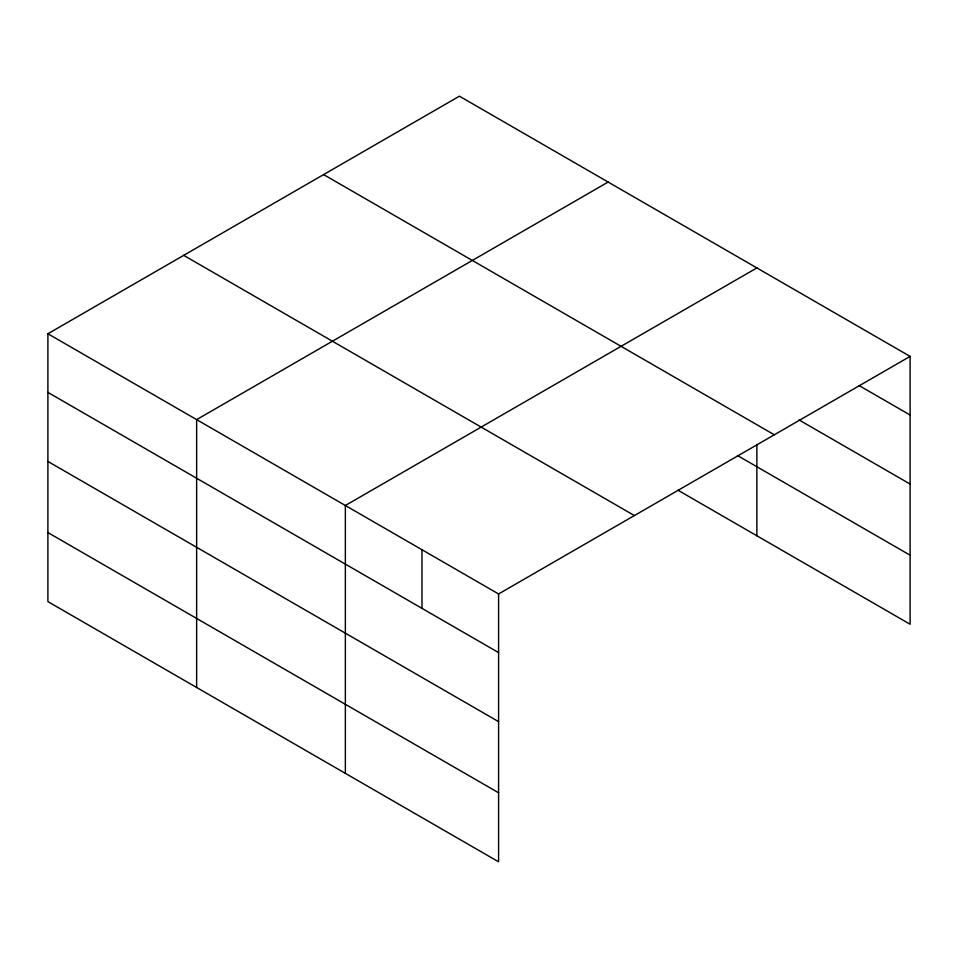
<?xml version="1.0" encoding="UTF-8"?>
<svg xmlns="http://www.w3.org/2000/svg" width="958" height="958" viewBox="0 0 958 958"><rect width="100%" height="100%" fill="white"/><g stroke="black" fill="none" stroke-linecap="round" stroke-linejoin="round"><path stroke-width="1.44" d="M677.977 490.221L910.1 624.245L910.1 356.388L459.409 96.183L47.9 333.755L47.9 601.612L498.591 861.817L498.591 593.96L47.9 333.755M608.138 182.044L196.629 419.628L196.629 687.485M756.868 267.917L345.359 505.501L345.359 773.345M498.591 593.96L910.1 356.388M859.027 385.523L910.1 415.018M799.008 419.915L910.1 484.053M323.612 174.584L774.303 434.788M737.468 455.529L910.1 555.197M183.697 255.355L634.388 515.56M47.9 392.385L498.591 652.59M47.9 461.433L498.591 721.637M47.9 532.564L498.591 792.781M756.868 444.5L756.868 535.773M421.975 549.724L421.975 608.354"/></g></svg>
